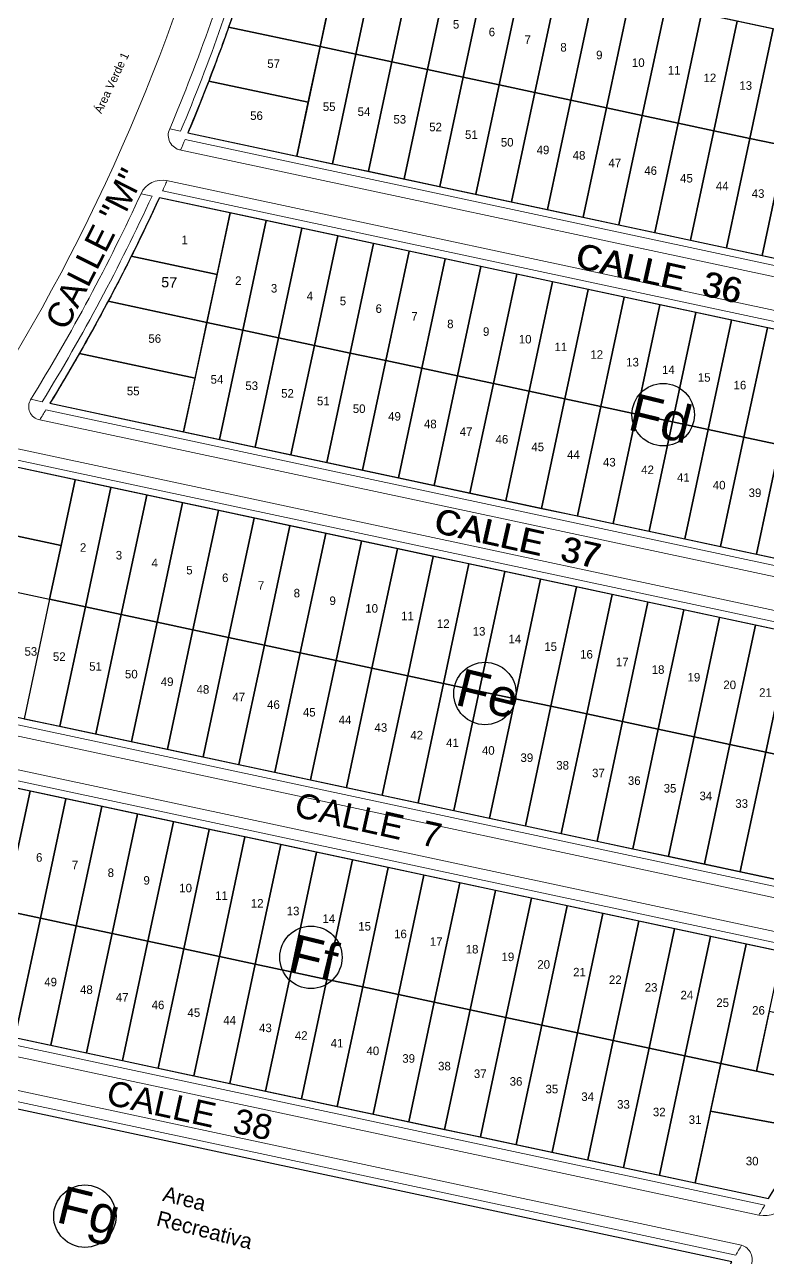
# Model space of a CAD drawing. Header units: millimetres. Extents: x 547073 to 557369, y 9424164 to 9429566.
# Drawn here: x 549796.1 to 549917.8, y 9428484.5 to 9428686.4 of the extents above; entities that cross this region are included whole.
import ezdxf

# ---------------------------------------------------------------- set-up
doc = ezdxf.new("R2010")
doc.units = ezdxf.units.MM
for name, color, linetype, lineweight in [('00 Veredas', 253, 'Continuous', 15), ('MANZANAS', 1, 'Continuous', 30), ('VIVIENDA', 7, 'Continuous', 30)]:
    doc.layers.add(name, color=color, linetype=linetype, lineweight=lineweight)
doc.layers.add('NUMERACION', color=1, linetype='Continuous')
doc.layers.add('TEXTO-CATASTRO', color=12, linetype='Continuous')
doc.styles.add('KBYOZ', font='micross.ttf')

msp = doc.modelspace()

# ---------------------------------------------------------------- linework, layer by layer
at = {"layer": '00 Veredas'}
for p, q in [((549819.897, 9428669.328), (549821.689, 9428668.945)), ((549817.002, 9428658.296), (549815.197, 9428658.681)), ((549797.154, 9428625.04), (549799.021, 9428624.641))]:
    msp.add_line(p, q, dxfattribs=at)
for points in [[(549779.657, 9428609.525, 0.1651767), (549839.129, 9428806.142)], [(549832.264, 9428704.18, -0.028437), (549819.897, 9428669.328, -0.0286156)], [(549815.265, 9428658.827, -0.0295878), (549797.08, 9428624.92)], [(549880.362, 9428404.406, -0.0343454), (549949.076, 9428528.393)], [(549882.169, 9428404.021, -0.0344111), (549950.96, 9428527.991)], [(549977.922, 9428522.235, 0.0344991), (549909.027, 9428398.287, 0.0344991)], [(549979.808, 9428521.832, 0.0345655), (549910.834, 9428397.901, 0.0345655)]]:
    msp.add_lwpolyline(points, format="xyb", dxfattribs=at)
for points in [[(550001.98, 9428629.23), (549822.41, 9428667.564)], [(550001.202, 9428627.556), (549821.48, 9428665.922)], [(549819.359, 9428660.86), (549998.81, 9428622.551)], [(549818.717, 9428659.156), (549997.99, 9428620.886)], [(549977.52, 9428585.309), (549799.6, 9428623.291)], [(549976.448, 9428583.697), (549798.593, 9428621.665)], [(549795.015, 9428616.907), (549973.488, 9428578.807)], [(549794.449, 9428615.188), (549972.332, 9428577.213)], [(549946.248, 9428539.427), (549768.359, 9428577.402)], [(549945.187, 9428537.812), (549767.158, 9428575.818)], [(549764.075, 9428570.954), (549942.029, 9428532.965)], [(549763.014, 9428569.34), (549940.983, 9428531.348)], [(549917.419, 9428493.023), (549739.061, 9428531.098)], [(549916.462, 9428491.386), (549737.901, 9428529.505)], [(549735.178, 9428524.565), (549913.615, 9428486.472)], [(549734.233, 9428522.926), (549912.673, 9428484.833)]]:
    msp.add_lwpolyline(points, dxfattribs=at)
for centre, radius, start, end in [((549519.926, 9428795.39), 327.183, 337.26524, 343.74427), ((549822.093, 9428668.278), 2.434, 154.45169, 260.48592), ((549519.926, 9428795.39), 328.383, 336.77167, 337.09163), ((549818.635, 9428657.179), 3.751, 77.03156, 156.40216), ((549519.926, 9428795.39), 328.383, 335.48936, 335.8108), ((549519.926, 9428795.39), 327.183, 328.54187, 335.22759), ((549798.99, 9428623.829), 2.2, 146.58337, 259.61081), ((549519.926, 9428795.39), 328.383, 328.05994, 328.39357), ((549917.314, 9428495.804), 4.499, 259.09152, 328.49943), ((550816.153, 9427966.823), 1041.446, 149.651443, 149.755714), ((550816.153, 9427966.823), 1041.446, 150.068154, 150.172178), ((549912.906, 9428484.124), 2.453, 334.87159, 73.20632)]:
    msp.add_arc(centre, radius, start, end, dxfattribs=at)
at = {"layer": 'MANZANAS'}
for points in [[(549835.222, 9428703.549, -0.0281872), (549822.892, 9428668.692), (550002.494, 9428630.351, 0.0281205), (550016.002, 9428664.956), (549835.222, 9428703.549, -0.0281731)], [(549818.204, 9428658.036, -0.0290646), (549800.265, 9428624.376), (549978.229, 9428586.385, 0.0291188), (549997.437, 9428619.773)], [(549793.74, 9428614.112, -0.0090813), (549786.976, 9428604.288, 0.0074451), (549769.079, 9428578.475), (549946.957, 9428540.502, -0.0103993), (549971.564, 9428576.15)], [(549940.289, 9428530.269), (549762.308, 9428568.264, 0.0078785), (549744.541, 9428540.173, 0.0022122), (549739.712, 9428532.186), (549918.058, 9428494.113, -0.0101896)], [(549952.216, 9428527.723), (549976.666, 9428522.503, 0.034455), (549907.822, 9428398.544), (549883.373, 9428403.764, -0.034455)], [(549733.596, 9428521.835, 0.0081416), (549716.777, 9428491.886), (549895.536, 9428453.725, -0.0082238), (549912.047, 9428483.74)]]:
    msp.add_lwpolyline(points, format="xyb", close=True, dxfattribs=at)
at = {"layer": 'MANZANAS', "color": 1}
for centre in [(549900.769, 9428622.515), (549871.562, 9428576.84), (549843.044, 9428533.618), (549805.998, 9428491.225)]:
    msp.add_circle(centre, 5.111, dxfattribs=at)
at = {"layer": 'VIVIENDA'}
for points in [[(549854.24, 9428699.489), (549848.373, 9428700.742), (549844.545, 9428682.812), (549850.413, 9428681.56)], [(549860.108, 9428698.236), (549854.24, 9428699.489), (549850.413, 9428681.56), (549856.281, 9428680.307)], [(549865.976, 9428696.984), (549860.108, 9428698.236), (549856.281, 9428680.307), (549862.148, 9428679.054)], [(549871.844, 9428695.731), (549865.976, 9428696.984), (549862.148, 9428679.054), (549868.016, 9428677.802)], [(549877.712, 9428694.478), (549871.844, 9428695.731), (549868.016, 9428677.802), (549873.884, 9428676.549)], [(549883.579, 9428693.226), (549877.712, 9428694.478), (549873.884, 9428676.549), (549879.752, 9428675.296)], [(549889.447, 9428691.973), (549883.579, 9428693.226), (549879.752, 9428675.296), (549885.62, 9428674.044)], [(549895.315, 9428690.72), (549889.447, 9428691.973), (549885.62, 9428674.044), (549891.487, 9428672.791)], [(549901.183, 9428689.468), (549895.315, 9428690.72), (549891.487, 9428672.791), (549897.355, 9428671.539)], [(549907.05, 9428688.215), (549901.183, 9428689.468), (549897.355, 9428671.539), (549903.223, 9428670.286)], [(549912.918, 9428686.963), (549907.05, 9428688.215), (549903.223, 9428670.286), (549909.091, 9428669.033)], [(549918.786, 9428685.71), (549912.918, 9428686.963), (549909.091, 9428669.033), (549914.959, 9428667.781)], [(549924.654, 9428684.457), (549918.786, 9428685.71), (549914.959, 9428667.781), (549920.826, 9428666.528)], [(549850.413, 9428681.56), (549844.545, 9428682.812), (549840.718, 9428664.883), (549846.585, 9428663.63)], [(549856.281, 9428680.307), (549850.413, 9428681.56), (549846.585, 9428663.63), (549852.453, 9428662.378)], [(549862.148, 9428679.054), (549856.281, 9428680.307), (549852.453, 9428662.378), (549858.321, 9428661.125)], [(549868.016, 9428677.802), (549862.148, 9428679.054), (549858.321, 9428661.125), (549864.189, 9428659.872)], [(549873.884, 9428676.549), (549868.016, 9428677.802), (549864.189, 9428659.872), (549870.057, 9428658.62)], [(549879.752, 9428675.296), (549873.884, 9428676.549), (549870.057, 9428658.62), (549875.924, 9428657.367)], [(549885.62, 9428674.044), (549879.752, 9428675.296), (549875.924, 9428657.367), (549881.792, 9428656.114)], [(549891.487, 9428672.791), (549885.62, 9428674.044), (549881.792, 9428656.114), (549887.66, 9428654.862)], [(549897.355, 9428671.539), (549891.487, 9428672.791), (549887.66, 9428654.862), (549893.528, 9428653.609)], [(549903.223, 9428670.286), (549897.355, 9428671.539), (549893.528, 9428653.609), (549899.395, 9428652.357)], [(549909.091, 9428669.033), (549903.223, 9428670.286), (549899.395, 9428652.357), (549905.263, 9428651.104)], [(549914.959, 9428667.781), (549909.091, 9428669.033), (549905.263, 9428651.104), (549911.131, 9428649.851)], [(549920.826, 9428666.528), (549914.959, 9428667.781), (549911.131, 9428649.851), (549916.999, 9428648.599)], [(549926.694, 9428665.275), (549920.826, 9428666.528), (549916.999, 9428648.599), (549922.867, 9428647.346)], [(549835.695, 9428654.305), (549829.827, 9428655.558), (549825.999, 9428637.628), (549831.867, 9428636.376)], [(549841.562, 9428653.052), (549835.695, 9428654.305), (549831.867, 9428636.376), (549837.735, 9428635.123)], [(549847.43, 9428651.8), (549841.562, 9428653.052), (549837.735, 9428635.123), (549843.603, 9428633.871)], [(549853.298, 9428650.547), (549847.43, 9428651.8), (549843.603, 9428633.871), (549849.471, 9428632.618)], [(549859.166, 9428649.295), (549853.298, 9428650.547), (549849.471, 9428632.618), (549855.338, 9428631.365)], [(549865.034, 9428648.042), (549859.166, 9428649.295), (549855.338, 9428631.365), (549861.206, 9428630.113)], [(549870.901, 9428646.789), (549865.034, 9428648.042), (549861.206, 9428630.113), (549867.074, 9428628.86)], [(549876.769, 9428645.537), (549870.901, 9428646.789), (549867.074, 9428628.86), (549872.942, 9428627.607)], [(549882.637, 9428644.284), (549876.769, 9428645.537), (549872.942, 9428627.607), (549878.809, 9428626.355)], [(549888.505, 9428643.031), (549882.637, 9428644.284), (549878.809, 9428626.355), (549884.677, 9428625.102)], [(549894.373, 9428641.779), (549888.505, 9428643.031), (549884.677, 9428625.102), (549890.545, 9428623.849)], [(549900.24, 9428640.526), (549894.373, 9428641.779), (549890.545, 9428623.849), (549896.413, 9428622.597)], [(549906.108, 9428639.273), (549900.24, 9428640.526), (549896.413, 9428622.597), (549902.281, 9428621.344)], [(549911.976, 9428638.021), (549906.108, 9428639.273), (549902.281, 9428621.344), (549908.148, 9428620.091)], [(549831.867, 9428636.376), (549825.999, 9428637.628), (549822.172, 9428619.699), (549828.04, 9428618.446)], [(549917.844, 9428636.768), (549911.976, 9428638.021), (549908.148, 9428620.091), (549914.016, 9428618.839)], [(549923.711, 9428635.516), (549917.844, 9428636.768), (549914.016, 9428618.839), (549919.884, 9428617.586)], [(549837.735, 9428635.123), (549831.867, 9428636.376), (549828.04, 9428618.446), (549833.907, 9428617.194)], [(549843.603, 9428633.871), (549837.735, 9428635.123), (549833.907, 9428617.194), (549839.775, 9428615.941)], [(549849.471, 9428632.618), (549843.603, 9428633.871), (549839.775, 9428615.941), (549845.643, 9428614.689)], [(549855.338, 9428631.365), (549849.471, 9428632.618), (549845.643, 9428614.689), (549851.511, 9428613.436)], [(549861.206, 9428630.113), (549855.338, 9428631.365), (549851.511, 9428613.436), (549857.379, 9428612.183)], [(549867.074, 9428628.86), (549861.206, 9428630.113), (549857.379, 9428612.183), (549863.246, 9428610.931)], [(549872.942, 9428627.607), (549867.074, 9428628.86), (549863.246, 9428610.931), (549869.114, 9428609.678)], [(549878.809, 9428626.355), (549872.942, 9428627.607), (549869.114, 9428609.678), (549874.982, 9428608.425)], [(549884.677, 9428625.102), (549878.809, 9428626.355), (549874.982, 9428608.425), (549880.85, 9428607.173)], [(549890.545, 9428623.849), (549884.677, 9428625.102), (549880.85, 9428607.173), (549886.718, 9428605.92)], [(549896.413, 9428622.597), (549890.545, 9428623.849), (549886.718, 9428605.92), (549892.585, 9428604.667)], [(549902.281, 9428621.344), (549896.413, 9428622.597), (549892.585, 9428604.667), (549898.453, 9428603.415)], [(549908.148, 9428620.091), (549902.281, 9428621.344), (549898.453, 9428603.415), (549904.321, 9428602.162)], [(549914.016, 9428618.839), (549908.148, 9428620.091), (549904.321, 9428602.162), (549910.189, 9428600.91)], [(549919.884, 9428617.586), (549914.016, 9428618.839), (549910.189, 9428600.91), (549916.056, 9428599.657)], [(549919.884, 9428617.586), (549916.056, 9428599.657), (549921.924, 9428598.404), (549925.752, 9428616.334)], [(549810.266, 9428610.584), (549804.399, 9428611.836), (549802.102, 9428601.079), (549800.223, 9428592.277), (549806.091, 9428591.025)], [(549816.134, 9428609.331), (549810.266, 9428610.584), (549806.091, 9428591.025), (549811.959, 9428589.772)], [(549822.002, 9428608.079), (549816.134, 9428609.331), (549811.959, 9428589.772), (549817.826, 9428588.519)], [(549827.87, 9428606.826), (549822.002, 9428608.079), (549817.826, 9428588.519), (549823.694, 9428587.267)], [(549833.737, 9428605.573), (549827.87, 9428606.826), (549823.694, 9428587.267), (549829.562, 9428586.014)], [(549839.605, 9428604.321), (549833.737, 9428605.573), (549829.562, 9428586.014), (549835.43, 9428584.761)], [(549845.473, 9428603.068), (549839.605, 9428604.321), (549835.43, 9428584.761), (549841.298, 9428583.509)], [(549851.341, 9428601.815), (549845.473, 9428603.068), (549841.298, 9428583.509), (549847.165, 9428582.256)], [(549857.209, 9428600.563), (549851.341, 9428601.815), (549847.165, 9428582.256), (549853.033, 9428581.003)], [(549863.076, 9428599.31), (549857.209, 9428600.563), (549853.033, 9428581.003), (549858.901, 9428579.751)], [(549868.944, 9428598.057), (549863.076, 9428599.31), (549858.901, 9428579.751), (549864.769, 9428578.498)], [(549874.812, 9428596.805), (549868.944, 9428598.057), (549864.769, 9428578.498), (549870.636, 9428577.246)], [(549880.68, 9428595.552), (549874.812, 9428596.805), (549870.636, 9428577.246), (549876.504, 9428575.993)], [(549886.548, 9428594.3), (549880.68, 9428595.552), (549876.504, 9428575.993), (549882.372, 9428574.74)], [(549892.415, 9428593.047), (549886.548, 9428594.3), (549882.372, 9428574.74), (549888.24, 9428573.488)], [(549806.091, 9428591.025), (549800.223, 9428592.277), (549796.048, 9428572.718), (549801.915, 9428571.465)], [(549898.283, 9428591.794), (549892.415, 9428593.047), (549888.24, 9428573.488), (549894.108, 9428572.235)], [(549811.959, 9428589.772), (549806.091, 9428591.025), (549801.915, 9428571.465), (549807.783, 9428570.213)], [(549904.151, 9428590.542), (549898.283, 9428591.794), (549894.108, 9428572.235), (549899.975, 9428570.982)], [(549910.019, 9428589.289), (549904.151, 9428590.542), (549899.975, 9428570.982), (549905.843, 9428569.73)], [(549817.826, 9428588.519), (549811.959, 9428589.772), (549807.783, 9428570.213), (549813.651, 9428568.96)], [(549823.694, 9428587.267), (549817.826, 9428588.519), (549813.651, 9428568.96), (549819.519, 9428567.707)], [(549915.886, 9428588.036), (549910.019, 9428589.289), (549905.843, 9428569.73), (549911.711, 9428568.477)], [(549829.562, 9428586.014), (549823.694, 9428587.267), (549819.519, 9428567.707), (549825.387, 9428566.455)], [(549921.754, 9428586.784), (549915.886, 9428588.036), (549911.711, 9428568.477), (549917.579, 9428567.224)], [(549927.622, 9428585.531), (549921.754, 9428586.784), (549917.579, 9428567.224), (549923.447, 9428565.972)], [(549835.43, 9428584.761), (549829.562, 9428586.014), (549825.387, 9428566.455), (549831.254, 9428565.202)], [(549841.298, 9428583.509), (549835.43, 9428584.761), (549831.254, 9428565.202), (549837.122, 9428563.949)], [(549847.165, 9428582.256), (549841.298, 9428583.509), (549837.122, 9428563.949), (549842.99, 9428562.697)], [(549853.033, 9428581.003), (549847.165, 9428582.256), (549842.99, 9428562.697), (549848.858, 9428561.444)], [(549858.901, 9428579.751), (549853.033, 9428581.003), (549848.858, 9428561.444), (549854.725, 9428560.192)], [(549864.769, 9428578.498), (549858.901, 9428579.751), (549854.725, 9428560.192), (549860.593, 9428558.939)], [(549870.636, 9428577.246), (549864.769, 9428578.498), (549860.593, 9428558.939), (549866.461, 9428557.686)], [(549876.504, 9428575.993), (549870.636, 9428577.246), (549866.461, 9428557.686), (549872.329, 9428556.434)], [(549882.372, 9428574.74), (549876.504, 9428575.993), (549872.329, 9428556.434), (549878.197, 9428555.181)], [(549888.24, 9428573.488), (549882.372, 9428574.74), (549878.197, 9428555.181), (549884.064, 9428553.928)], [(549894.108, 9428572.235), (549888.24, 9428573.488), (549884.064, 9428553.928), (549889.932, 9428552.676)], [(549899.975, 9428570.982), (549894.108, 9428572.235), (549889.932, 9428552.676), (549895.8, 9428551.423)], [(549905.843, 9428569.73), (549899.975, 9428570.982), (549895.8, 9428551.423), (549901.668, 9428550.17)], [(549911.711, 9428568.477), (549905.843, 9428569.73), (549901.668, 9428550.17), (549907.536, 9428548.918)], [(549917.579, 9428567.224), (549911.711, 9428568.477), (549907.536, 9428548.918), (549913.403, 9428547.665)], [(549923.447, 9428565.972), (549917.579, 9428567.224), (549913.403, 9428547.665), (549919.271, 9428546.412)], [(549797.026, 9428560.852), (549791.158, 9428562.105), (549786.982, 9428542.546), (549792.85, 9428541.293)], [(549802.893, 9428559.6), (549797.026, 9428560.852), (549792.85, 9428541.293), (549798.718, 9428540.04)], [(549808.761, 9428558.347), (549802.893, 9428559.6), (549798.718, 9428540.04), (549804.586, 9428538.788)], [(549814.629, 9428557.094), (549808.761, 9428558.347), (549804.586, 9428538.788), (549810.453, 9428537.535)], [(549820.497, 9428555.842), (549814.629, 9428557.094), (549810.453, 9428537.535), (549816.321, 9428536.282)], [(549826.364, 9428554.589), (549820.497, 9428555.842), (549816.321, 9428536.282), (549822.189, 9428535.03)], [(549832.232, 9428553.336), (549826.364, 9428554.589), (549822.189, 9428535.03), (549828.057, 9428533.777)], [(549838.1, 9428552.084), (549832.232, 9428553.336), (549828.057, 9428533.777), (549833.925, 9428532.525)], [(549843.968, 9428550.831), (549838.1, 9428552.084), (549833.925, 9428532.525), (549839.792, 9428531.272)], [(549849.836, 9428549.579), (549843.968, 9428550.831), (549839.792, 9428531.272), (549845.66, 9428530.019)], [(549855.703, 9428548.326), (549849.836, 9428549.579), (549845.66, 9428530.019), (549851.528, 9428528.767)], [(549861.571, 9428547.073), (549855.703, 9428548.326), (549851.528, 9428528.767), (549857.396, 9428527.514)], [(549867.439, 9428545.821), (549861.571, 9428547.073), (549857.396, 9428527.514), (549863.263, 9428526.261)], [(549873.307, 9428544.568), (549867.439, 9428545.821), (549863.263, 9428526.261), (549869.131, 9428525.009)], [(549879.175, 9428543.315), (549873.307, 9428544.568), (549869.131, 9428525.009), (549874.999, 9428523.756)], [(549885.042, 9428542.063), (549879.175, 9428543.315), (549874.999, 9428523.756), (549880.867, 9428522.503)], [(549890.91, 9428540.81), (549885.042, 9428542.063), (549880.867, 9428522.503), (549886.735, 9428521.251)], [(549798.718, 9428540.04), (549792.85, 9428541.293), (549788.675, 9428521.734), (549794.542, 9428520.481)], [(549804.586, 9428538.788), (549798.718, 9428540.04), (549794.542, 9428520.481), (549800.41, 9428519.228)], [(549896.778, 9428539.557), (549890.91, 9428540.81), (549886.735, 9428521.251), (549892.602, 9428519.998)], [(549810.453, 9428537.535), (549804.586, 9428538.788), (549800.41, 9428519.228), (549806.278, 9428517.976)], [(549902.646, 9428538.305), (549896.778, 9428539.557), (549892.602, 9428519.998), (549898.47, 9428518.745)], [(549908.513, 9428537.052), (549902.646, 9428538.305), (549898.47, 9428518.745), (549904.338, 9428517.493)], [(549816.321, 9428536.282), (549810.453, 9428537.535), (549806.278, 9428517.976), (549812.146, 9428516.723)], [(549822.189, 9428535.03), (549816.321, 9428536.282), (549812.146, 9428516.723), (549818.014, 9428515.47)], [(549914.381, 9428535.8), (549908.513, 9428537.052), (549904.338, 9428517.493), (549910.206, 9428516.24)], [(549920.249, 9428534.547), (549914.381, 9428535.8), (549910.206, 9428516.24), (549916.074, 9428514.988)], [(549828.057, 9428533.777), (549822.189, 9428535.03), (549818.014, 9428515.47), (549823.881, 9428514.218)], [(549833.925, 9428532.525), (549828.057, 9428533.777), (549823.881, 9428514.218), (549829.749, 9428512.965)], [(549839.792, 9428531.272), (549833.925, 9428532.525), (549829.749, 9428512.965), (549835.617, 9428511.713)], [(549845.66, 9428530.019), (549839.792, 9428531.272), (549835.617, 9428511.713), (549841.485, 9428510.46)], [(549851.528, 9428528.767), (549845.66, 9428530.019), (549841.485, 9428510.46), (549847.352, 9428509.207)], [(549857.396, 9428527.514), (549851.528, 9428528.767), (549847.352, 9428509.207), (549853.22, 9428507.955)], [(549863.263, 9428526.261), (549857.396, 9428527.514), (549853.22, 9428507.955), (549859.088, 9428506.702)], [(549869.131, 9428525.009), (549863.263, 9428526.261), (549859.088, 9428506.702), (549864.956, 9428505.449)], [(549874.999, 9428523.756), (549869.131, 9428525.009), (549864.956, 9428505.449), (549870.824, 9428504.197)], [(549880.867, 9428522.503), (549874.999, 9428523.756), (549870.824, 9428504.197), (549876.691, 9428502.944)], [(549886.735, 9428521.251), (549880.867, 9428522.503), (549876.691, 9428502.944), (549882.559, 9428501.691)], [(549892.602, 9428519.998), (549886.735, 9428521.251), (549882.559, 9428501.691), (549888.427, 9428500.439)], [(549898.47, 9428518.745), (549892.602, 9428519.998), (549888.427, 9428500.439), (549894.295, 9428499.186)], [(549904.338, 9428517.493), (549898.47, 9428518.745), (549894.295, 9428499.186), (549900.163, 9428497.934)], [(549910.206, 9428516.24), (549904.338, 9428517.493), (549900.163, 9428497.934), (549906.03, 9428496.681)]]:
    msp.add_lwpolyline(points, close=True, dxfattribs=at)
for points in [[(549846.494, 9428691.94), (549832.561, 9428694.914, -0.0071531), (549829.558, 9428686.012), (549844.545, 9428682.812)], [(549844.545, 9428682.812), (549829.558, 9428686.012, -0.0071798), (549826.29, 9428677.166), (549842.597, 9428673.685)], [(549842.597, 9428673.685), (549826.29, 9428677.166, -0.0069546), (549822.883, 9428668.69), (549840.718, 9428664.883)], [(549829.827, 9428655.558), (549818.205, 9428658.039, -0.0080943), (549813.602, 9428648.455), (549827.67, 9428645.452)], [(549827.67, 9428645.452), (549813.602, 9428648.455, -0.0063131), (549809.799, 9428641.087), (549825.999, 9428637.628)], [(549825.999, 9428637.628), (549809.799, 9428641.087, -0.0074238), (549805.09, 9428632.549), (549824.051, 9428628.501)], [(549824.051, 9428628.501), (549805.09, 9428632.549, -0.0072257), (549800.265, 9428624.376), (549822.172, 9428619.699)], [(549804.399, 9428611.836), (549793.74, 9428614.112, -0.0090647), (549786.988, 9428604.305), (549802.102, 9428601.079)], [(549802.102, 9428601.079), (549786.988, 9428604.305, 0.0023221), (549781.324, 9428596.312), (549800.223, 9428592.277)], [(549934.56, 9428521.263), (549918.161, 9428524.767), (549916.074, 9428514.988), (549928.949, 9428512.239, -0.0025509)], [(549928.949, 9428512.239), (549916.074, 9428514.988), (549910.206, 9428516.24), (549908.536, 9428508.417), (549924.785, 9428505.408, -0.0019204)], [(549924.785, 9428505.408), (549908.536, 9428508.417), (549906.03, 9428496.681), (549918.058, 9428494.113, -0.0031558)]]:
    msp.add_lwpolyline(points, format="xyb", close=True, dxfattribs=at)

# ---------------------------------------------------------------- texts
at = {"attachment_point": 1}
for s, width, insert, char_height, rotation in [('\\pi3.9215;Área Verde 1', 18.72953, (549805.798, 9428668.749), 1.365, 64.82316), ('Area Recreativa', 8.942, (549819.212, 9428496.194), 2.5, 345.68668)]:
    msp.add_mtext_dynamic_manual_height_columns(s, width=width, gutter_width=12.5, heights=[0], dxfattribs=dict(at, insert=insert, char_height=char_height, rotation=rotation))
at = {"layer": 'MANZANAS', "color": 1, "char_height": 6.1586, "width": 0.000285, "attachment_point": 5, "rotation": 346.27061, "style": 'KBYOZ'}
for s, insert in [('Fd ', (549900.335, 9428621.879)), ('Fe ', (549872.029, 9428576.807)), ('Ff', (549843.511, 9428533.585)), ('Fg', (549806.466, 9428491.191))]:
    msp.add_mtext(s, dxfattribs=dict(at, insert=insert))
at = {"layer": 'NUMERACION', "color": 1, "char_height": 1.4, "width": 1.94611, "attachment_point": 1, "rotation": 0.01637}
for s, insert in [('5', (549866.316, 9428687.152)), ('6', (549872.184, 9428685.9)), ('7', (549878.052, 9428684.647)), ('8', (549883.919, 9428683.394)), ('9', (549889.787, 9428682.142)), ('57', (549835.898, 9428680.71)), ('10', (549895.655, 9428680.889)), ('11', (549901.523, 9428679.636)), ('12', (549907.39, 9428678.384)), ('13', (549913.258, 9428677.131)), ('55', (549844.993, 9428673.655)), ('56', (549833.082, 9428672.201)), ('54', (549850.697, 9428672.843)), ('53', (549856.565, 9428671.591)), ('52', (549862.432, 9428670.338)), ('51', (549868.3, 9428669.085)), ('50', (549874.168, 9428667.833)), ('49', (549880.036, 9428666.58)), ('48', (549885.942, 9428665.702)), ('47', (549891.81, 9428664.449)), ('46', (549897.677, 9428663.196)), ('45', (549903.545, 9428661.944)), ('44', (549909.413, 9428660.691)), ('43', (549915.281, 9428659.438)), ('1', (549821.817, 9428651.84)), ('2', (549830.615, 9428645.171)), ('3', (549836.483, 9428643.918)), ('4', (549842.35, 9428642.666)), ('5', (549847.77, 9428641.839)), ('6', (549853.638, 9428640.587)), ('7', (549859.505, 9428639.334)), ('8', (549865.373, 9428638.081)), ('9', (549871.241, 9428636.829)), ('56', (549816.407, 9428635.685)), ('10', (549877.109, 9428635.576)), ('11', (549882.977, 9428634.324)), ('12', (549888.844, 9428633.071)), ('13', (549894.712, 9428631.818)), ('14', (549900.58, 9428630.566)), ('54', (549826.602, 9428628.989)), ('15', (549906.448, 9428629.313)), ('55', (549812.874, 9428627.078)), ('53', (549832.3, 9428627.952)), ('52', (549838.168, 9428626.699)), ('16', (549912.315, 9428628.06)), ('51', (549844.036, 9428625.447)), ('50', (549849.904, 9428624.194)), ('49', (549855.701, 9428622.943)), ('48', (549861.569, 9428621.691)), ('47', (549867.437, 9428620.438)), ('46', (549873.304, 9428619.185)), ('45', (549879.172, 9428617.933)), ('44', (549885.04, 9428616.68)), ('43', (549890.908, 9428615.427)), ('42', (549897.173, 9428614.181)), ('41', (549903.041, 9428612.929)), ('40', (549908.909, 9428611.676)), ('39', (549914.777, 9428610.423)), ('2', (549805.186, 9428601.45)), ('3', (549811.054, 9428600.197)), ('4', (549816.922, 9428598.944)), ('5', (549822.615, 9428597.747)), ('6', (549828.483, 9428596.495)), ('7', (549834.351, 9428595.242)), ('8', (549840.218, 9428593.989)), ('9', (549846.086, 9428592.737)), ('10', (549851.954, 9428591.484)), ('11', (549857.822, 9428590.231)), ('12', (549863.69, 9428588.979)), ('13', (549869.557, 9428587.726)), ('14', (549875.425, 9428586.473)), ('53', (549796.104, 9428584.428)), ('15', (549881.293, 9428585.221)), ('52', (549800.759, 9428583.587)), ('16', (549887.161, 9428583.968)), ('17', (549893.029, 9428582.716)), ('51', (549806.701, 9428581.969)), ('50', (549812.569, 9428580.716)), ('18', (549898.896, 9428581.463)), ('19', (549904.764, 9428580.21)), ('49', (549818.437, 9428579.464)), ('48', (549824.304, 9428578.211)), ('20', (549910.632, 9428578.958)), ('47', (549830.172, 9428576.958)), ('21', (549916.5, 9428577.705)), ('46', (549835.865, 9428575.727)), ('45', (549841.733, 9428574.474)), ('44', (549847.6, 9428573.221)), ('43', (549853.468, 9428571.969)), ('42', (549859.336, 9428570.716)), ('41', (549865.204, 9428569.464)), ('40', (549871.071, 9428568.211)), ('39', (549877.387, 9428567.029)), ('38', (549883.255, 9428565.777)), ('37', (549889.122, 9428564.524)), ('36', (549894.99, 9428563.271)), ('35', (549900.858, 9428562.019)), ('34', (549906.726, 9428560.766)), ('33', (549912.594, 9428559.514)), ('6', (549797.997, 9428550.688)), ('7', (549803.865, 9428549.435)), ('8', (549809.733, 9428548.182)), ('9', (549815.601, 9428546.93)), ('10', (549821.469, 9428545.677)), ('11', (549827.336, 9428544.424)), ('12', (549833.204, 9428543.172)), ('13', (549839.072, 9428541.919)), ('14', (549844.94, 9428540.666)), ('15', (549850.807, 9428539.414)), ('16', (549856.675, 9428538.161)), ('17', (549862.543, 9428536.909)), ('18', (549868.411, 9428535.656)), ('19', (549874.279, 9428534.403)), ('20', (549880.146, 9428533.151)), ('21', (549886.014, 9428531.898)), ('49', (549799.339, 9428530.283)), ('22', (549891.882, 9428530.645)), ('48', (549805.207, 9428529.031)), ('47', (549811.075, 9428527.778)), ('23', (549897.75, 9428529.393)), ('24', (549903.618, 9428528.14)), ('46', (549816.942, 9428526.526)), ('25', (549909.485, 9428526.887)), ('26', (549915.353, 9428525.635)), ('45', (549822.81, 9428525.273)), ('44', (549828.678, 9428524.02)), ('43', (549834.546, 9428522.768)), ('42', (549840.413, 9428521.515)), ('41', (549846.281, 9428520.262)), ('40', (549852.149, 9428519.01)), ('39', (549858.017, 9428517.757)), ('38', (549863.885, 9428516.504)), ('37', (549869.752, 9428515.252)), ('36', (549875.62, 9428513.999)), ('35', (549881.488, 9428512.747)), ('34', (549887.356, 9428511.494)), ('33', (549893.224, 9428510.241)), ('32', (549899.091, 9428508.989)), ('31', (549904.959, 9428507.736)), ('30 ', (549914.319, 9428500.951))]:
    msp.add_mtext(s, dxfattribs=dict(at, insert=insert))
at = {"layer": 'TEXTO-CATASTRO', "attachment_point": 5, "style": 'KBYOZ'}
for s, insert, char_height, width, rotation in [('CALLE "M"', (549807.559, 9428649.679), 4.08, 0.00000000024, 63.16079), ('CALLE  36', (549900.054, 9428645.693), 4.08, 0.00000000024, 347.42904), ('CALLE  36', (549900.193, 9428645.633), 4.08, 0.00000000024, 347.42904), ('57', (549819.817, 9428644.181), 1.68, 0.000122, 358.04521), ('CALLE  37', (549876.863, 9428602.264), 4.08, 0.00000000024, 347.42904), ('CALLE  37', (549877.002, 9428602.204), 4.08, 0.00000000024, 347.42904), ('CALLE  7', (549852.448, 9428556.059), 4.08, 0.00000000024, 347.42904), ('CALLE  38', (549823.19, 9428508.562), 4.08, 0.00000000024, 347.42904)]:
    msp.add_mtext(s, dxfattribs=dict(at, insert=insert, char_height=char_height, width=width, rotation=rotation))

doc.saveas('drawing.dxf')
